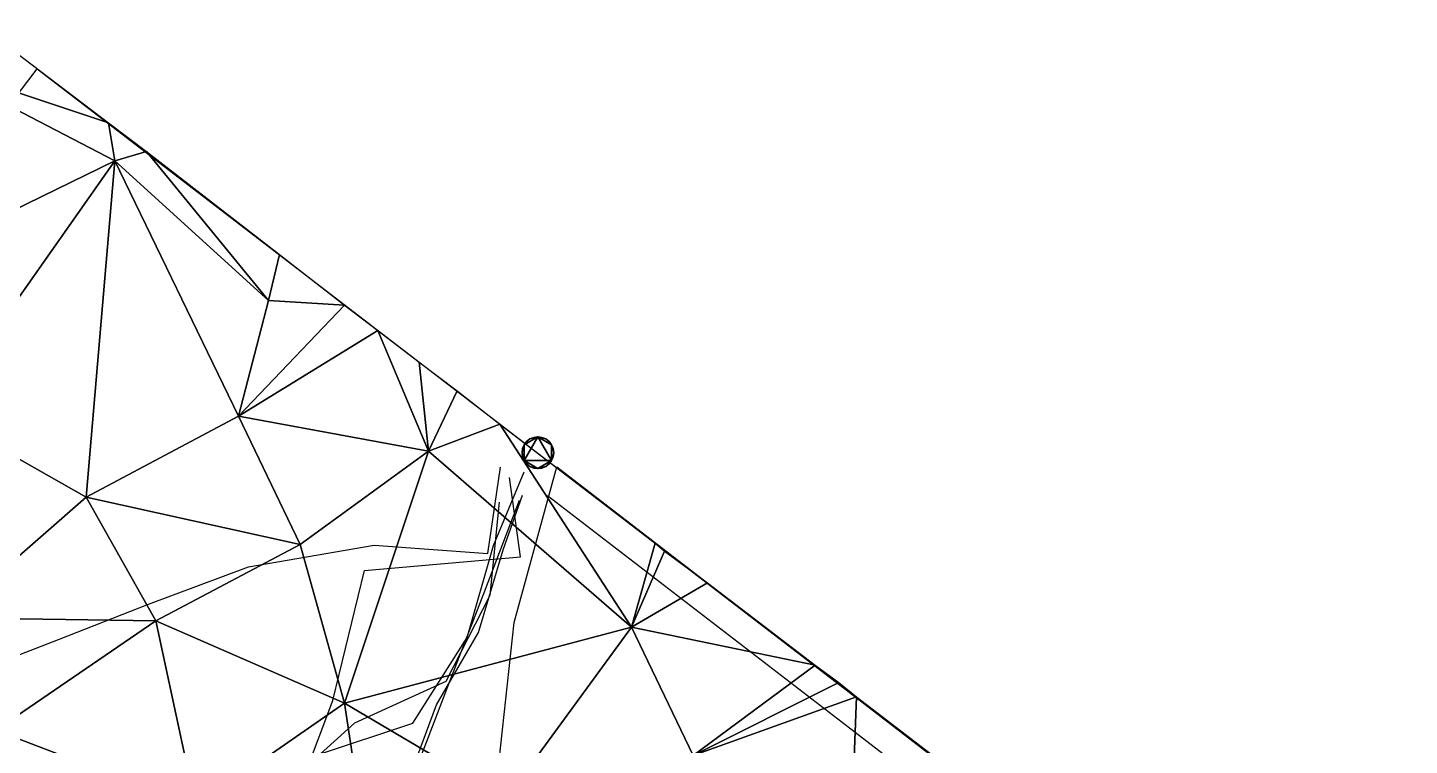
# Model space of a CAD drawing. Header units: metres. Extents: x -1474 to 1301, y -1635 to 1276.
# Drawn here: x 429 to 1301, y 286 to 739 of the extents above; entities that cross this region are included whole.
import ezdxf

# ---------------------------------------------------------------- set-up
doc = ezdxf.new("R2010")
doc.units = ezdxf.units.M

msp = doc.modelspace()

# ---------------------------------------------------------------- linework, layer by layer
for p, q in [((401, 739, -2442), (480, 679, -2436)), ((363, 718, -2446), (484, 655, -2438)), ((480, 679, -2436), (363, 718, -2446)), ((484, 655, -2438), (363, 718, -2446)), ((363, 718, -2446), (480, 679, -2436)), ((0, 143, -2500), (435, 713, -2500)), ((435, 713, -2500), (1301, 49, -2500)), ((480, 679, -2436), (484, 655, -2438)), ((484, 655, -2438), (480, 679, -2436)), ((480, 679, -2436), (504, 661, -2438)), ((484, 655, -2438), (363, 596, -2452)), ((363, 596, -2452), (484, 655, -2438)), ((484, 655, -2438), (372, 496, -2446)), ((372, 496, -2446), (484, 655, -2438)), ((484, 655, -2438), (466, 443, -2434)), ((466, 443, -2434), (484, 655, -2438)), ((504, 661, -2438), (484, 655, -2438)), ((484, 655, -2438), (504, 661, -2438)), ((484, 655, -2438), (562, 494, -2434)), ((484, 655, -2438), (581, 567, -2424)), ((562, 494, -2434), (484, 655, -2438)), ((581, 567, -2424), (484, 655, -2438)), ((504, 661, -2438), (581, 567, -2424)), ((581, 567, -2424), (504, 661, -2438)), ((504, 661, -2438), (588, 596, -2428)), ((588, 596, -2428), (581, 567, -2424)), ((581, 567, -2424), (588, 596, -2428)), ((588, 596, -2428), (629, 564, -2430)), ((581, 567, -2424), (562, 494, -2434)), ((562, 494, -2434), (581, 567, -2424)), ((581, 567, -2424), (629, 564, -2430)), ((629, 564, -2430), (581, 567, -2424)), ((629, 564, -2430), (562, 494, -2434)), ((562, 494, -2434), (629, 564, -2430)), ((629, 564, -2430), (650, 548, -2436)), ((650, 548, -2436), (562, 494, -2434)), ((562, 494, -2434), (650, 548, -2436)), ((650, 548, -2436), (682, 472, -2414)), ((682, 472, -2414), (650, 548, -2436)), ((650, 548, -2436), (676, 528, -2428)), ((676, 528, -2428), (682, 472, -2414)), ((682, 472, -2414), (676, 528, -2428)), ((676, 528, -2428), (700, 510, -2416)), ((700, 510, -2416), (682, 472, -2414)), ((682, 472, -2414), (700, 510, -2416)), ((700, 510, -2416), (727, 489, -2412)), ((372, 496, -2446), (466, 443, -2434)), ((466, 443, -2434), (372, 496, -2446)), ((562, 494, -2434), (466, 443, -2434)), ((466, 443, -2434), (562, 494, -2434)), ((562, 494, -2434), (601, 413, -2442)), ((562, 494, -2434), (682, 472, -2414)), ((601, 413, -2442), (562, 494, -2434)), ((682, 472, -2414), (562, 494, -2434)), ((727, 489, -2412), (682, 472, -2414)), ((682, 472, -2414), (727, 489, -2412)), ((727, 489, -2412), (810, 361, -2428)), ((727, 489, -2412), (825, 414, -2420)), ((810, 361, -2428), (727, 489, -2412)), ((746, 479.66028, -2500), (743.92896, 478.07104, -2500)), ((748.41187, 480.6593, -2500), (746, 479.66028, -2500)), ((751, 481, -2500), (748.41187, 480.6593, -2500)), ((753.58813, 480.6593, -2500), (751, 481, -2500)), ((756, 479.66028, -2500), (753.58813, 480.6593, -2500)), ((758.07104, 478.07104, -2500), (756, 479.66028, -2500)), ((682, 472, -2414), (601, 413, -2442)), ((601, 413, -2442), (682, 472, -2414)), ((682, 472, -2414), (629, 313, -2440)), ((629, 313, -2440), (682, 472, -2414)), ((682, 472, -2414), (810, 361, -2428)), ((810, 361, -2428), (682, 472, -2414)), ((741.3407, 473.58813, -2500), (741, 471, -2500)), ((741, 471, -2500), (741.3407, 468.41187, -2500)), ((742.3397, 476, -2500), (741.3407, 473.58813, -2500)), ((743.92896, 478.07104, -2500), (742.3397, 476, -2500)), ((759.6603, 476, -2500), (758.07104, 478.07104, -2500)), ((760.6593, 473.58813, -2500), (759.6603, 476, -2500)), ((761, 471, -2500), (760.6593, 473.58813, -2500)), ((760.6593, 468.41187, -2500), (761, 471, -2500)), ((741.3407, 468.41187, -2500), (742.3397, 466, -2500)), ((742.3397, 466, -2500), (743.92896, 463.92896, -2500)), ((743.92896, 463.92896, -2500), (746, 462.33972, -2500)), ((746, 462.33972, -2500), (748.41187, 461.3407, -2500)), ((753.58813, 461.3407, -2500), (756, 462.33972, -2500)), ((756, 462.33972, -2500), (758.07104, 463.92896, -2500)), ((758.07104, 463.92896, -2500), (759.6603, 466, -2500)), ((759.6603, 466, -2500), (760.6593, 468.41187, -2500)), ((719.3473, 407.46973, -2500), (727.40625, 461.84326, -2500)), ((722.9486, 412.45154, -2500), (742.40027, 459.0161, -2500)), ((740.08386, 405.2284, -2500), (733.05896, 455.4005, -2500)), ((736, 364, -2500), (763, 462, -2500)), ((748.41187, 461.3407, -2500), (751, 461, -2500)), ((751, 461, -2500), (753.58813, 461.3407, -2500)), ((763, 462, -2500), (1032, 255, -2500)), ((466, 443, -2434), (379, 367, -2436)), ((379, 367, -2436), (466, 443, -2434)), ((466, 443, -2434), (510, 365, -2444)), ((466, 443, -2434), (601, 413, -2442)), ((510, 365, -2444), (466, 443, -2434)), ((601, 413, -2442), (466, 443, -2434)), ((717.89575, 385.03223, -2500), (739.45667, 441.02344, -2500)), ((720.85486, 381.11255, -2500), (726.724, 439.7682, -2500)), ((729.1886, 409.8241, -2500), (741.23303, 444.1848, -2500)), ((757, 444, -2500), (943, 301, -2500)), ((601, 413, -2442), (510, 365, -2444)), ((510, 365, -2444), (601, 413, -2442)), ((568.3275, 398.9331, -2500), (647.7926, 412.5796, -2500)), ((601, 413, -2442), (629, 313, -2440)), ((629, 313, -2440), (601, 413, -2442)), ((647.7926, 412.5796, -2500), (719.3473, 407.46973, -2500)), ((706.4856, 354.39148, -2500), (722.9486, 412.45154, -2500)), ((810, 361, -2428), (825, 414, -2420)), ((825, 414, -2420), (810, 361, -2428)), ((825, 414, -2420), (831, 409, -2420)), ((641.531, 396.65845, -2500), (740.08386, 405.2284, -2500)), ((713.59973, 357.64783, -2500), (729.1886, 409.8241, -2500)), ((831, 409, -2420), (810, 361, -2428)), ((810, 361, -2428), (831, 409, -2420)), ((831, 409, -2420), (858, 389, -2408)), ((505.3822, 375.39136, -2500), (568.3275, 398.9331, -2500)), ((621.70996, 314.735, -2500), (641.531, 396.65845, -2500)), ((696.3357, 329.04102, -2500), (717.89575, 385.03223, -2500)), ((858, 389, -2408), (810, 361, -2428)), ((810, 361, -2428), (858, 389, -2408)), ((858, 389, -2408), (926, 337, -2412)), ((448.44653, 353.23596, -2500), (505.3822, 375.39136, -2500)), ((693.2058, 326.90955, -2500), (720.85486, 381.11255, -2500)), ((379, 367, -2436), (510, 365, -2444)), ((510, 365, -2444), (379, 367, -2436)), ((510, 365, -2444), (409, 296, -2444)), ((409, 296, -2444), (510, 365, -2444)), ((510, 365, -2444), (535, 248, -2428)), ((510, 365, -2444), (629, 313, -2440)), ((535, 248, -2428), (510, 365, -2444)), ((629, 313, -2440), (510, 365, -2444)), ((810, 361, -2428), (629, 313, -2440)), ((629, 313, -2440), (810, 361, -2428)), ((687.0139, 311.95325, -2500), (713.59973, 357.64783, -2500)), ((725, 263, -2500), (736, 364, -2500)), ((810, 361, -2428), (731, 253, -2418)), ((731, 253, -2418), (810, 361, -2428)), ((810, 361, -2428), (849, 280, -2406)), ((810, 361, -2428), (926, 337, -2412)), ((849, 280, -2406), (810, 361, -2428)), ((926, 337, -2412), (810, 361, -2428)), ((392.75415, 331.55933, -2500), (448.44653, 353.23596, -2500)), ((672.04785, 300.35083, -2500), (706.4856, 354.39148, -2500)), ((926, 337, -2412), (849, 280, -2406)), ((849, 280, -2406), (926, 337, -2412)), ((926, 337, -2412), (941, 326, -2408)), ((635.562, 300.6161, -2500), (693.2058, 326.90955, -2500)), ((674.77563, 273.0526, -2500), (696.3357, 329.04102, -2500)), ((941, 326, -2408), (849, 280, -2406)), ((849, 280, -2406), (941, 326, -2408)), ((941, 326, -2408), (952, 317, -2410)), ((600.28345, 258.03088, -2500), (621.70996, 314.735, -2500)), ((952, 317, -2410), (849, 280, -2406)), ((849, 280, -2406), (952, 317, -2410)), ((952, 317, -2410), (948, 209, -2428)), ((948, 209, -2428), (952, 317, -2410)), ((952, 317, -2410), (1032, 256, -2404)), ((629, 313, -2440), (535, 248, -2428)), ((535, 248, -2428), (629, 313, -2440)), ((629, 313, -2440), (651, 167, -2430)), ((629, 313, -2440), (731, 253, -2418)), ((651, 167, -2430), (629, 313, -2440)), ((731, 253, -2418), (629, 313, -2440)), ((667.1011, 258.2611, -2500), (687.0139, 311.95325, -2500)), ((585.3004, 255.58264, -2500), (635.562, 300.6161, -2500)), ((611.95447, 280.47693, -2500), (672.04785, 300.35083, -2500)), ((943, 301, -2500), (1130, 158, -2500)), ((409, 296, -2444), (535, 248, -2428)), ((535, 248, -2428), (409, 296, -2444))]:
    msp.add_line(p, q)
for points in [[(742.3397, 476, -2500), (746, 479.66028, -2500), (751, 481, -2500), (751.0001, 481.0001, -2500)], [(742.3397, 466, -2500), (742.3397, 476, -2500), (751, 481, -2500), (751.0001, 481.0001, -2500)], [(751, 481, -2500), (759.6603, 466, -2500), (742.3397, 466, -2500), (742.33984, 466.0001, -2500)], [(742.3397, 476, -2500), (743.92896, 478.07104, -2500), (746, 479.66028, -2500), (746.0001, 479.66037, -2500)], [(746, 479.66028, -2500), (748.41187, 480.6593, -2500), (751, 481, -2500), (751.0001, 481.0001, -2500)], [(751, 481, -2500), (753.58813, 480.6593, -2500), (756, 479.66028, -2500), (756.0001, 479.66037, -2500)], [(751, 481, -2500), (756, 479.66028, -2500), (759.6603, 476, -2500), (759.6604, 476.0001, -2500)], [(751, 481, -2500), (759.6603, 476, -2500), (759.6603, 466, -2500), (759.6604, 466.0001, -2500)], [(756, 479.66028, -2500), (758.07104, 478.07104, -2500), (759.6603, 476, -2500), (759.6604, 476.0001, -2500)], [(741, 471, -2500), (741.3407, 473.58813, -2500), (742.3397, 476, -2500), (742.33984, 476.0001, -2500)], [(742.3397, 466, -2500), (741, 471, -2500), (742.3397, 476, -2500), (742.33984, 476.0001, -2500)], [(742.3397, 466, -2500), (741.3407, 468.41187, -2500), (741, 471, -2500), (741.0001, 471.0001, -2500)], [(759.6603, 476, -2500), (760.6593, 473.58813, -2500), (761, 471, -2500), (761.0001, 471.0001, -2500)], [(759.6603, 476, -2500), (761, 471, -2500), (759.6603, 466, -2500), (759.6604, 466.0001, -2500)], [(761, 471, -2500), (760.6593, 468.41187, -2500), (759.6603, 466, -2500), (759.6604, 466.0001, -2500)], [(746, 462.33972, -2500), (743.92896, 463.92896, -2500), (742.3397, 466, -2500), (742.33984, 466.0001, -2500)], [(751, 461, -2500), (746, 462.33972, -2500), (742.3397, 466, -2500), (742.33984, 466.0001, -2500)], [(759.6603, 466, -2500), (751, 461, -2500), (742.3397, 466, -2500), (742.33984, 466.0001, -2500)], [(751, 461, -2500), (748.41187, 461.3407, -2500), (746, 462.33972, -2500), (746.0001, 462.3398, -2500)], [(759.6603, 466, -2500), (756, 462.33972, -2500), (751, 461, -2500), (751.0001, 461.0001, -2500)], [(756, 462.33972, -2500), (753.58813, 461.3407, -2500), (751, 461, -2500), (751.0001, 461.0001, -2500)], [(759.6603, 466, -2500), (758.07104, 463.92896, -2500), (756, 462.33972, -2500), (756.0001, 462.3398, -2500)]]:
    msp.add_3dface(points)

doc.saveas('drawing.dxf')
